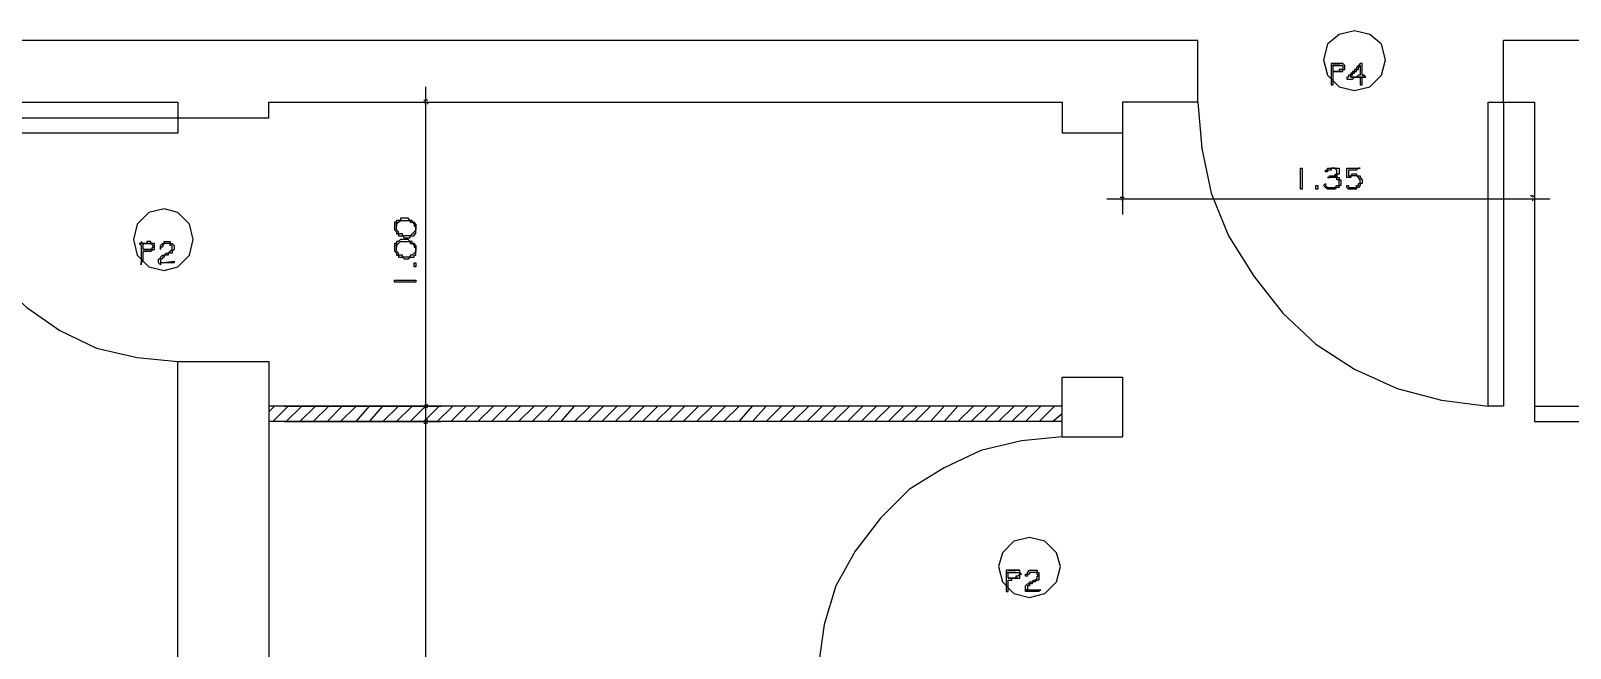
# Model space of a CAD drawing. Header units: millimetres. Extents: x -518.8 to -461.2, y 3.5 to 44.2.
# Drawn here: x -504.1 to -499.04, y 34.65 to 36.69 of the extents above; entities that cross this region are included whole.
import ezdxf

# ---------------------------------------------------------------- set-up
doc = ezdxf.new("R2010")
doc.units = ezdxf.units.MM
doc.header["$MEASUREMENT"] = 0
for name, color, linetype in [('10', 10, 'Continuous'), ('12', 12, 'Continuous'), ('14', 14, 'Continuous'), ('16', 16, 'Continuous'), ('5', 5, 'Continuous'), ('6', 6, 'Continuous'), ('MYSOLIDS', 7, 'Continuous')]:
    doc.layers.add(name, color=color, linetype=linetype)

msp = doc.modelspace()

# ---------------------------------------------------------------- linework, layer by layer
at = {"layer": '10'}
for points in [[(-500.2647, 36.6556), (-509.7564, 36.6556)], [(-500.2647, 36.4518), (-500.2647, 36.6556)], [(-497.3745, 36.6556), (-499.2587, 36.6556)], [(-499.2587, 36.4518), (-499.2587, 36.6556)], [(-507.7324, 36.3496), (-507.7324, 36.4518), (-503.6196, 36.4518), (-503.6196, 36.4518), (-503.6196, 36.3496)], [(-503.3203, 36.4007), (-503.3203, 36.4518), (-500.7105, 36.4518), (-500.7105, 36.4518), (-500.7105, 36.3496)], [(-500.5128, 36.4518), (-500.5128, 36.3496)], [(-500.2647, 36.4518), (-500.5128, 36.4518)], [(-499.2587, 36.4518), (-499.2587, 35.4518), (-499.3098, 35.4518), (-499.3098, 36.4518), (-499.2587, 36.4518)], [(-499.2587, 36.4518), (-499.1572, 36.4518), (-499.1572, 36.4518), (-499.1572, 35.4015)], [(-503.6196, 36.3496), (-504.4218, 36.3496), (-504.4218, 36.4007), (-503.6196, 36.4007)], [(-503.6196, 36.4007), (-503.3203, 36.4007)], [(-500.5128, 36.3496), (-500.7105, 36.3496)], [(-503.6196, 32.7909), (-503.6196, 35.5985), (-503.6196, 35.5985), (-503.3203, 35.5985), (-503.3203, 32.8421)], [(-500.7105, 35.3503), (-500.7105, 35.5473), (-500.7105, 35.5473), (-500.5128, 35.5473), (-500.5128, 35.5473), (-500.5128, 35.3503)], [(-500.7105, 35.4518), (-503.3203, 35.4518)], [(-500.7105, 35.4015), (-503.3203, 35.4015)], [(-499.1572, 35.4015), (-493.6632, 35.4015)], [(-500.7105, 35.3503), (-500.5128, 35.3503)]]:
    msp.add_lwpolyline(points, dxfattribs=at)
at = {"layer": '12'}
msp.add_lwpolyline([(-499.6474, 36.5917), (-499.6602, 36.6428), (-499.6985, 36.6744), (-499.7489, 36.6872), (-499.8, 36.6744), (-499.8384, 36.6428), (-499.8511, 36.5917), (-499.8384, 36.5406), (-499.8, 36.503), (-499.7489, 36.4902), (-499.6985, 36.503), (-499.6602, 36.5406), (-499.6474, 36.5917)], dxfattribs=at)
at = {"layer": '14'}
for points in [[(-503.3203, 35.433), (-503.3015, 35.4518)], [(-503.3075, 35.4015), (-503.2572, 35.4518)], [(-503.2632, 35.4015), (-503.2121, 35.4518)], [(-503.2188, 35.4015), (-503.1677, 35.4518)], [(-503.1745, 35.4015), (-503.1233, 35.4518)], [(-503.1293, 35.4015), (-503.079, 35.4518)], [(-503.085, 35.4015), (-503.0339, 35.4518)], [(-503.0339, 35.4015), (-502.9895, 35.4518)], [(-502.9895, 35.4015), (-502.9451, 35.4518)], [(-502.9451, 35.4015), (-502.894, 35.4518)], [(-502.9008, 35.4015), (-502.8496, 35.4518)], [(-502.8557, 35.4015), (-502.8053, 35.4518)], [(-502.8113, 35.4015), (-502.7602, 35.4518)], [(-502.7669, 35.4015), (-502.7158, 35.4518)], [(-502.7218, 35.4015), (-502.6714, 35.4518)], [(-502.6775, 35.4015), (-502.6263, 35.4518)], [(-502.6331, 35.4015), (-502.582, 35.4518)], [(-502.5887, 35.4015), (-502.5376, 35.4518)], [(-502.5436, 35.4015), (-502.4933, 35.4518)], [(-502.4993, 35.4015), (-502.4481, 35.4518)], [(-502.4549, 35.4015), (-502.4038, 35.4518)], [(-502.4038, 35.4015), (-502.3594, 35.4518)], [(-502.3594, 35.4015), (-502.3151, 35.4518)], [(-502.3151, 35.4015), (-502.2639, 35.4518)], [(-502.2699, 35.4015), (-502.2196, 35.4518)], [(-502.2256, 35.4015), (-502.1745, 35.4518)], [(-502.1812, 35.4015), (-502.1301, 35.4518)], [(-502.1361, 35.4015), (-502.0857, 35.4518)], [(-502.0918, 35.4015), (-502.0406, 35.4518)], [(-502.0474, 35.4015), (-501.9963, 35.4518)], [(-502.003, 35.4015), (-501.9519, 35.4518)], [(-501.9579, 35.4015), (-501.9075, 35.4518)], [(-501.9136, 35.4015), (-501.8624, 35.4518)], [(-501.8692, 35.4015), (-501.8181, 35.4518)], [(-501.8248, 35.4015), (-501.7737, 35.4518)], [(-501.7737, 35.4015), (-501.7293, 35.4518)], [(-501.7293, 35.4015), (-501.6842, 35.4518)], [(-501.6842, 35.4015), (-501.6339, 35.4518)], [(-501.6399, 35.4015), (-501.5887, 35.4518)], [(-501.5955, 35.4015), (-501.5444, 35.4518)], [(-501.5504, 35.4015), (-501.5, 35.4518)], [(-501.506, 35.4015), (-501.4549, 35.4518)], [(-501.4617, 35.4015), (-501.4105, 35.4518)], [(-501.4173, 35.4015), (-501.3662, 35.4518)], [(-501.3722, 35.4015), (-501.3218, 35.4518)], [(-501.3278, 35.4015), (-501.2767, 35.4518)], [(-501.2835, 35.4015), (-501.2324, 35.4518)], [(-501.2391, 35.4015), (-501.188, 35.4518)], [(-501.194, 35.4015), (-501.1436, 35.4518)], [(-501.1436, 35.4015), (-501.0985, 35.4518)], [(-501.0985, 35.4015), (-501.0542, 35.4518)], [(-501.0542, 35.4015), (-501.003, 35.4518)], [(-501.0098, 35.4015), (-500.9587, 35.4518)], [(-500.9647, 35.4015), (-500.9143, 35.4518)], [(-500.9203, 35.4015), (-500.8692, 35.4518)], [(-500.876, 35.4015), (-500.8248, 35.4518)], [(-500.8316, 35.4015), (-500.7805, 35.4518)], [(-500.7865, 35.4015), (-500.7361, 35.4518)], [(-500.7421, 35.4015), (-500.7105, 35.427)]]:
    msp.add_lwpolyline(points, dxfattribs=at)
at = {"layer": '16'}
for points in [[(-502.8053, 36.503), (-502.8053, 35.4015)], [(-502.7985, 36.4578), (-502.8053, 36.4646)], [(-503.2699, 36.4518), (-502.7542, 36.4518)], [(-502.8053, 36.4578), (-502.8053, 36.4578), (-502.8053, 36.4578), (-502.8113, 36.4578)], [(-502.8053, 36.4451), (-502.8053, 36.4518), (-502.8053, 36.4518), (-502.8113, 36.4518)], [(-502.7985, 36.4518), (-502.7985, 36.4518), (-502.7985, 36.4518), (-502.7985, 36.4451)], [(-500.5128, 36.4007), (-500.5128, 36.0827)], [(-499.1572, 36.4007), (-499.1572, 36.0827)], [(-499.106, 36.133), (-500.5639, 36.133)], [(-500.5196, 36.1398), (-500.5128, 36.1398), (-500.5128, 36.1398), (-500.5128, 36.1398), (-500.5128, 36.1398), (-500.5068, 36.1398)], [(-500.5128, 36.133), (-500.5196, 36.133)], [(-500.5128, 36.127), (-500.5128, 36.133), (-500.5128, 36.127)], [(-500.5068, 36.133), (-500.5128, 36.133)], [(-499.1632, 36.1398), (-499.1699, 36.1458)], [(-499.1572, 36.1398), (-499.1632, 36.1458)], [(-499.1632, 36.133), (-499.1632, 36.133), (-499.1632, 36.133), (-499.1632, 36.127)], [(-499.1572, 36.133), (-499.1572, 36.133), (-499.1572, 36.133), (-499.1572, 36.127)], [(-503.2699, 35.4518), (-502.7542, 35.4518)], [(-502.8113, 35.4518), (-502.8053, 35.4518), (-502.8053, 35.4518), (-502.8053, 35.4586)], [(-502.8053, 35.4518), (-502.8053, 32.7909)], [(-502.7985, 35.4458), (-502.8053, 35.4518)], [(-502.7985, 35.4518), (-502.7985, 35.4518), (-502.7985, 35.4518), (-502.7985, 35.4586)], [(-503.2699, 35.4015), (-502.7542, 35.4015)], [(-502.8053, 35.4458), (-502.8053, 35.4458), (-502.8053, 35.4458), (-502.8113, 35.4458)], [(-502.8113, 35.4015), (-502.8053, 35.4015), (-502.8053, 35.4015), (-502.8053, 35.4075)], [(-502.7985, 35.3947), (-502.8053, 35.4015)], [(-502.7985, 35.4015), (-502.7985, 35.4015), (-502.7985, 35.4015), (-502.7985, 35.4075)], [(-499.106, 35.4015), (-498.6286, 35.4015)], [(-502.8053, 35.3947), (-502.8053, 35.3947), (-502.8053, 35.3947), (-502.8113, 35.3947)]]:
    msp.add_lwpolyline(points, dxfattribs=at)
at = {"layer": '5'}
msp.add_lwpolyline([(-499.1572, 35.4518), (-493.6632, 35.4518)], dxfattribs=at)
at = {"layer": '6'}
for points in [[(-500.2647, 36.4518), (-500.2519, 36.2992), (-500.2203, 36.1526), (-500.1632, 36.0127), (-500.0805, 35.8789), (-499.985, 35.7578), (-499.8767, 35.6556), (-499.7489, 35.5729), (-499.609, 35.5097), (-499.4624, 35.4714), (-499.3098, 35.4518)], [(-504.4218, 36.3496), (-504.403, 36.2225), (-504.3579, 36.0887), (-504.3008, 35.9744), (-504.2181, 35.8661), (-504.1166, 35.7766), (-504.0083, 35.7007), (-503.8872, 35.6428), (-503.7534, 35.6112), (-503.6196, 35.5985)], [(-503.5692, 36), (-503.5812, 36.0503), (-503.6196, 36.0887), (-503.6647, 36.1015), (-503.7151, 36.0887), (-503.7534, 36.0503), (-503.7662, 36), (-503.7534, 35.9488), (-503.7151, 35.9105), (-503.6647, 35.8977), (-503.6196, 35.9105), (-503.5812, 35.9488), (-503.5692, 36)], [(-500.7105, 35.3503), (-500.8444, 35.3375), (-500.9782, 35.306), (-501.0985, 35.2488), (-501.2136, 35.1782), (-501.309, 35.0827), (-501.3918, 34.9744), (-501.4557, 34.8601), (-501.4933, 34.733), (-501.5128, 34.5992)], [(-500.7166, 34.924), (-500.7293, 34.9684), (-500.7677, 35.0067), (-500.8188, 35.0195), (-500.8699, 35.0067), (-500.9075, 34.9684), (-500.9203, 34.924), (-500.9075, 34.8729), (-500.8699, 34.8345), (-500.8188, 34.8218), (-500.7677, 34.8345), (-500.7293, 34.8729), (-500.7166, 34.924)]]:
    msp.add_lwpolyline(points, dxfattribs=at)
at = {"layer": 'MYSOLIDS'}
for points in [[(-499.8256, 36.5789), (-499.8256, 36.5789), (-499.8256, 36.5789), (-499.8256, 36.5789), (-499.8256, 36.5729), (-499.8, 36.5729), (-499.8, 36.5729), (-499.794, 36.5729), (-499.794, 36.5729), (-499.7872, 36.5729), (-499.7872, 36.5729), (-499.7872, 36.5729), (-499.7872, 36.5661), (-499.7872, 36.5661), (-499.7872, 36.5661), (-499.7872, 36.5601), (-499.7872, 36.5601), (-499.794, 36.5601), (-499.794, 36.5601), (-499.794, 36.5601), (-499.8, 36.5601), (-499.8, 36.5533), (-499.8068, 36.5533), (-499.8068, 36.5533), (-499.8128, 36.5533), (-499.8196, 36.5533), (-499.8196, 36.5533), (-499.7872, 36.5533), (-499.7872, 36.5533), (-499.7872, 36.5601), (-499.7812, 36.5601), (-499.7812, 36.5601), (-499.7812, 36.5661), (-499.7812, 36.5661), (-499.7812, 36.5661), (-499.7812, 36.5729), (-499.7812, 36.5729), (-499.7872, 36.5789), (-499.7872, 36.5789), (-499.8196, 36.5789), (-499.8196, 36.5789), (-499.8256, 36.5789), (-499.8256, 36.5789)], [(-499.8256, 36.5729), (-499.8256, 36.5729), (-499.8256, 36.5729), (-499.8256, 36.5729), (-499.8256, 36.5661), (-499.8256, 36.5661), (-499.8256, 36.5601), (-499.8256, 36.5601), (-499.8256, 36.5533), (-499.8256, 36.5533), (-499.8256, 36.5473), (-499.8256, 36.5473), (-499.8256, 36.5406), (-499.8256, 36.5406), (-499.8256, 36.5345), (-499.8256, 36.5278), (-499.8256, 36.5278), (-499.8256, 36.5218), (-499.8256, 36.5218), (-499.8256, 36.515), (-499.8256, 36.515), (-499.8256, 36.515), (-499.8256, 36.509), (-499.8256, 36.509), (-499.8196, 36.509), (-499.8196, 36.515), (-499.8196, 36.515), (-499.8196, 36.515), (-499.8196, 36.5218), (-499.8196, 36.5218), (-499.8196, 36.5278), (-499.8196, 36.5278), (-499.8196, 36.5345), (-499.8196, 36.5345), (-499.8196, 36.5406), (-499.8196, 36.5406), (-499.8196, 36.5473), (-499.8196, 36.5473), (-499.8196, 36.5533), (-499.8196, 36.5533), (-499.8196, 36.5533), (-499.8128, 36.5533), (-499.8068, 36.5533), (-499.8068, 36.5533), (-499.8, 36.5533), (-499.8, 36.5533), (-499.794, 36.5533), (-499.794, 36.5533), (-499.794, 36.5533), (-499.7872, 36.5533), (-499.8196, 36.5533), (-499.8196, 36.5533), (-499.8196, 36.5601), (-499.8196, 36.5601), (-499.8196, 36.5661), (-499.8196, 36.5661), (-499.8196, 36.5729), (-499.8196, 36.5729), (-499.8196, 36.5729), (-499.8128, 36.5729), (-499.8128, 36.5729), (-499.8068, 36.5729), (-499.8068, 36.5729), (-499.8068, 36.5729), (-499.8, 36.5729), (-499.8, 36.5729), (-499.8256, 36.5729), (-499.8256, 36.5729)], [(-499.8, 36.5789), (-499.8, 36.5789), (-499.8068, 36.5789), (-499.8068, 36.5789), (-499.8128, 36.5789), (-499.8128, 36.5789), (-499.8196, 36.5789), (-499.8196, 36.5789), (-499.7872, 36.5789), (-499.7872, 36.5789), (-499.794, 36.5789), (-499.794, 36.5789), (-499.8, 36.5789), (-499.8, 36.5789)], [(-499.7361, 36.5729), (-499.7361, 36.5729), (-499.7361, 36.5729), (-499.7429, 36.5661), (-499.7429, 36.5661), (-499.7429, 36.5601), (-499.7489, 36.5601), (-499.7489, 36.5601), (-499.7489, 36.5533), (-499.7557, 36.5533), (-499.7557, 36.5473), (-499.7557, 36.5473), (-499.7617, 36.5473), (-499.7617, 36.5406), (-499.7617, 36.5406), (-499.7684, 36.5406), (-499.7684, 36.5345), (-499.7684, 36.5345), (-499.7745, 36.5345), (-499.7745, 36.5345), (-499.7745, 36.5278), (-499.7684, 36.5278), (-499.7684, 36.5278), (-499.7684, 36.5278), (-499.7617, 36.5278), (-499.7617, 36.5278), (-499.7557, 36.5278), (-499.7557, 36.5278), (-499.7489, 36.5345), (-499.7489, 36.5345), (-499.7429, 36.5345), (-499.7429, 36.5345), (-499.7361, 36.5345), (-499.7361, 36.5345), (-499.7301, 36.5345), (-499.7241, 36.5345), (-499.7241, 36.5345), (-499.7241, 36.5345), (-499.7241, 36.5345), (-499.7173, 36.5345), (-499.7617, 36.5345), (-499.7617, 36.5345), (-499.7617, 36.5406), (-499.7557, 36.5406), (-499.7557, 36.5406), (-499.7557, 36.5473), (-499.7489, 36.5473), (-499.7489, 36.5533), (-499.7489, 36.5533), (-499.7429, 36.5533), (-499.7429, 36.5601), (-499.7429, 36.5601), (-499.7361, 36.5601), (-499.7361, 36.5661), (-499.7361, 36.5661), (-499.7301, 36.5729), (-499.7301, 36.5729), (-499.7361, 36.5729), (-499.7361, 36.5729)], [(-499.7301, 36.5789), (-499.7301, 36.5789), (-499.7301, 36.5789), (-499.7301, 36.5789), (-499.7361, 36.5729), (-499.7301, 36.5729), (-499.7301, 36.5729), (-499.7301, 36.5661), (-499.7301, 36.5661), (-499.7301, 36.5601), (-499.7301, 36.5601), (-499.7301, 36.5533), (-499.7301, 36.5533), (-499.7301, 36.5473), (-499.7301, 36.5473), (-499.7301, 36.5406), (-499.7301, 36.5406), (-499.7301, 36.5406), (-499.7361, 36.5406), (-499.7361, 36.5406), (-499.7429, 36.5345), (-499.7429, 36.5345), (-499.7489, 36.5345), (-499.7489, 36.5345), (-499.7489, 36.5345), (-499.7557, 36.5345), (-499.7557, 36.5345), (-499.7617, 36.5345), (-499.7617, 36.5345), (-499.7173, 36.5345), (-499.7113, 36.5345), (-499.7113, 36.5345), (-499.7173, 36.5406), (-499.7241, 36.5406), (-499.7241, 36.5473), (-499.7241, 36.5473), (-499.7241, 36.5473), (-499.7241, 36.5533), (-499.7241, 36.5533), (-499.7241, 36.5601), (-499.7241, 36.5601), (-499.7241, 36.5661), (-499.7241, 36.5661), (-499.7241, 36.5729), (-499.7241, 36.5729), (-499.7241, 36.5789), (-499.7241, 36.5789), (-499.7301, 36.5789), (-499.7301, 36.5789)], [(-499.7241, 36.5345), (-499.7301, 36.5345), (-499.7301, 36.5278), (-499.7301, 36.5278), (-499.7301, 36.5278), (-499.7301, 36.515), (-499.7301, 36.515), (-499.7301, 36.509), (-499.7301, 36.509), (-499.7301, 36.509), (-499.7301, 36.509), (-499.7241, 36.509), (-499.7241, 36.509), (-499.7241, 36.515), (-499.7241, 36.515), (-499.7241, 36.515), (-499.7241, 36.5218), (-499.7241, 36.5218), (-499.7241, 36.5278), (-499.7241, 36.5278), (-499.7241, 36.5345), (-499.7241, 36.5345)], [(-499.7173, 36.5406), (-499.7173, 36.5406), (-499.7173, 36.5406), (-499.7241, 36.5406), (-499.7241, 36.5406), (-499.7173, 36.5406), (-499.7173, 36.5406), (-499.7173, 36.5406), (-499.7173, 36.5406)], [(-499.9271, 36.1714), (-499.9271, 36.1714), (-499.9271, 36.1782), (-499.9271, 36.1782), (-499.9271, 36.1782), (-499.9271, 36.1842), (-499.9271, 36.1909), (-499.9271, 36.1909), (-499.9271, 36.1969), (-499.9271, 36.1969), (-499.9271, 36.2037), (-499.9271, 36.2037), (-499.9271, 36.2097), (-499.9271, 36.2097), (-499.9271, 36.2157), (-499.9271, 36.2157), (-499.9271, 36.2157), (-499.9271, 36.2225), (-499.9271, 36.2285), (-499.9271, 36.2285), (-499.9271, 36.2353), (-499.9271, 36.2353), (-499.9271, 36.2353), (-499.9271, 36.2353), (-499.9271, 36.2353), (-499.9271, 36.2353), (-499.9211, 36.2353), (-499.9211, 36.2353), (-499.9211, 36.2353), (-499.9211, 36.2285), (-499.9211, 36.2285), (-499.9211, 36.2225), (-499.9211, 36.2225), (-499.9211, 36.2157), (-499.9211, 36.2157), (-499.9211, 36.2097), (-499.9211, 36.2097), (-499.9211, 36.2037), (-499.9211, 36.2037), (-499.9211, 36.1969), (-499.9211, 36.1969), (-499.9211, 36.1909), (-499.9211, 36.1909), (-499.9211, 36.1842), (-499.9211, 36.1842), (-499.9211, 36.1782), (-499.9211, 36.1782), (-499.9211, 36.1714), (-499.9211, 36.1714), (-499.9211, 36.1714), (-499.9211, 36.1654), (-499.9211, 36.1654), (-499.9271, 36.1654), (-499.9271, 36.1654), (-499.9271, 36.1654), (-499.9271, 36.1654), (-499.9271, 36.1714), (-499.9271, 36.1714), (-499.9271, 36.1714), (-499.9271, 36.1714), (-499.9271, 36.1714)], [(-499.8128, 36.2097), (-499.8128, 36.2097), (-499.8068, 36.2097), (-499.8068, 36.2037), (-499.8, 36.2037), (-499.8, 36.2037), (-499.8, 36.1969), (-499.794, 36.1969), (-499.794, 36.1909), (-499.794, 36.1909), (-499.794, 36.1909), (-499.794, 36.1842), (-499.794, 36.1842), (-499.794, 36.1782), (-499.8, 36.1782), (-499.8, 36.1782), (-499.8, 36.1714), (-499.8068, 36.1714), (-499.8068, 36.1714), (-499.8068, 36.1714), (-499.8128, 36.1654), (-499.8128, 36.1654), (-499.8196, 36.1654), (-499.8196, 36.1654), (-499.8256, 36.1654), (-499.8256, 36.1654), (-499.8316, 36.1654), (-499.8316, 36.1654), (-499.8384, 36.1654), (-499.8384, 36.1654), (-499.8444, 36.1714), (-499.8444, 36.1714), (-499.8444, 36.1714), (-499.8511, 36.1782), (-499.8511, 36.1782), (-499.8511, 36.1782), (-499.8511, 36.1782), (-499.8444, 36.1842), (-499.8444, 36.1842), (-499.8444, 36.1782), (-499.8444, 36.1782), (-499.8444, 36.1782), (-499.8444, 36.1782), (-499.8444, 36.1782), (-499.8384, 36.1714), (-499.8384, 36.1714), (-499.8316, 36.1714), (-499.8316, 36.1714), (-499.8256, 36.1714), (-499.8256, 36.1714), (-499.8256, 36.1714), (-499.8196, 36.1714), (-499.8196, 36.1714), (-499.8128, 36.1714), (-499.8128, 36.1714), (-499.8068, 36.1782), (-499.8068, 36.1782), (-499.8068, 36.1782), (-499.8, 36.1782), (-499.8, 36.1842), (-499.8, 36.1842), (-499.8, 36.1909), (-499.8, 36.1909), (-499.8, 36.1909), (-499.8, 36.1969), (-499.8, 36.1969), (-499.8068, 36.1969), (-499.8068, 36.2037), (-499.8068, 36.2037), (-499.8128, 36.2037), (-499.8196, 36.2037), (-499.8196, 36.2037), (-499.8196, 36.2037), (-499.8256, 36.2037), (-499.8256, 36.2037), (-499.8256, 36.2037), (-499.8316, 36.2037), (-499.8316, 36.2037), (-499.8384, 36.2037), (-499.8384, 36.2037), (-499.8384, 36.2037), (-499.8384, 36.2037), (-499.8316, 36.2037), (-499.8316, 36.2097), (-499.8316, 36.2097), (-499.8256, 36.2097), (-499.8256, 36.2097), (-499.8196, 36.2097), (-499.8196, 36.2097), (-499.8128, 36.2097), (-499.8128, 36.2157), (-499.8068, 36.2157), (-499.8068, 36.2157), (-499.8068, 36.2225), (-499.8068, 36.2225), (-499.8068, 36.2225), (-499.8068, 36.2285), (-499.8068, 36.2285), (-499.8068, 36.2285), (-499.8128, 36.2353), (-499.8128, 36.2353), (-499.8196, 36.2353), (-499.8196, 36.2353), (-499.8256, 36.2353), (-499.8256, 36.2285), (-499.8256, 36.2285), (-499.8316, 36.2285), (-499.8316, 36.2285), (-499.8384, 36.2285), (-499.8384, 36.2285), (-499.8384, 36.2225), (-499.8384, 36.2225), (-499.8384, 36.2225), (-499.8384, 36.2225), (-499.8444, 36.2225), (-499.8444, 36.2225), (-499.8444, 36.2225), (-499.8444, 36.2225), (-499.8444, 36.2285), (-499.8444, 36.2285), (-499.8384, 36.2285), (-499.8384, 36.2285), (-499.8384, 36.2353), (-499.8316, 36.2353), (-499.8316, 36.2353), (-499.8316, 36.2353), (-499.8256, 36.2353), (-499.8256, 36.2353), (-499.8196, 36.2353), (-499.8196, 36.2353), (-499.8196, 36.2353), (-499.8128, 36.2353), (-499.8068, 36.2353), (-499.8068, 36.2353), (-499.8068, 36.2353), (-499.8068, 36.2353), (-499.8, 36.2353), (-499.8, 36.2285), (-499.8, 36.2285), (-499.8, 36.2225), (-499.8, 36.2225), (-499.8, 36.2225), (-499.8, 36.2157), (-499.8, 36.2157), (-499.8068, 36.2157), (-499.8068, 36.2097), (-499.8128, 36.2097), (-499.8128, 36.2097), (-499.8128, 36.2097), (-499.8128, 36.2097), (-499.8128, 36.2097), (-499.8128, 36.2097)], [(-499.7684, 36.2285), (-499.7684, 36.2285), (-499.7684, 36.2225), (-499.7684, 36.2225), (-499.7684, 36.2165), (-499.7684, 36.2165), (-499.7684, 36.2097), (-499.7684, 36.2097), (-499.7684, 36.2097), (-499.7684, 36.2097), (-499.7617, 36.2097), (-499.7617, 36.2097), (-499.7617, 36.2097), (-499.7557, 36.2165), (-499.7557, 36.2165), (-499.7489, 36.2165), (-499.7489, 36.2165), (-499.7429, 36.2165), (-499.7429, 36.2097), (-499.7361, 36.2097), (-499.7361, 36.2097), (-499.7301, 36.2097), (-499.7301, 36.2097), (-499.7301, 36.2037), (-499.7301, 36.2037), (-499.7301, 36.2037), (-499.7241, 36.1969), (-499.7241, 36.1909), (-499.7241, 36.1909), (-499.7241, 36.1909), (-499.7241, 36.1842), (-499.7301, 36.1842), (-499.7301, 36.1842), (-499.7301, 36.1782), (-499.7301, 36.1782), (-499.7361, 36.1714), (-499.7361, 36.1714), (-499.7361, 36.1714), (-499.7429, 36.1714), (-499.7429, 36.1654), (-499.7429, 36.1654), (-499.7489, 36.1654), (-499.7489, 36.1654), (-499.7557, 36.1654), (-499.7557, 36.1654), (-499.7617, 36.1654), (-499.7617, 36.1654), (-499.7684, 36.1654), (-499.7684, 36.1654), (-499.7684, 36.1654), (-499.7745, 36.1714), (-499.7745, 36.1714), (-499.7745, 36.1782), (-499.7745, 36.1782), (-499.7745, 36.1782), (-499.7745, 36.1782), (-499.7745, 36.1782), (-499.7745, 36.1782), (-499.7745, 36.1782), (-499.7684, 36.1782), (-499.7684, 36.1782), (-499.7684, 36.1714), (-499.7684, 36.1714), (-499.7684, 36.1714), (-499.7617, 36.1714), (-499.7617, 36.1714), (-499.7557, 36.1714), (-499.7557, 36.1714), (-499.7489, 36.1714), (-499.7489, 36.1714), (-499.7429, 36.1714), (-499.7429, 36.1714), (-499.7429, 36.1782), (-499.7361, 36.1782), (-499.7361, 36.1782), (-499.7361, 36.1842), (-499.7301, 36.1842), (-499.7301, 36.1842), (-499.7301, 36.1909), (-499.7301, 36.1909), (-499.7301, 36.1969), (-499.7301, 36.1969), (-499.7361, 36.2037), (-499.7361, 36.2037), (-499.7361, 36.2037), (-499.7361, 36.2037), (-499.7429, 36.2097), (-499.7429, 36.2097), (-499.7489, 36.2097), (-499.7489, 36.2097), (-499.7557, 36.2097), (-499.7557, 36.2097), (-499.7557, 36.2097), (-499.7617, 36.2097), (-499.7617, 36.2037), (-499.7617, 36.2037), (-499.7684, 36.2037), (-499.7684, 36.2037), (-499.7684, 36.2037), (-499.7684, 36.2037), (-499.7745, 36.2037), (-499.7745, 36.2037), (-499.7745, 36.2037), (-499.7745, 36.2097), (-499.7745, 36.2097), (-499.7745, 36.2097), (-499.7745, 36.2165), (-499.7745, 36.2165), (-499.7745, 36.2225), (-499.7745, 36.2225), (-499.7745, 36.2285), (-499.7745, 36.2285), (-499.7745, 36.2285), (-499.7745, 36.2353), (-499.7684, 36.2353), (-499.7684, 36.2353), (-499.7684, 36.2353), (-499.7617, 36.2353), (-499.7617, 36.2353), (-499.7617, 36.2353), (-499.7557, 36.2353), (-499.7557, 36.2353), (-499.7489, 36.2353), (-499.7489, 36.2353), (-499.7429, 36.2353), (-499.7429, 36.2353), (-499.7361, 36.2353), (-499.7361, 36.2353), (-499.7301, 36.2353), (-499.7301, 36.2353), (-499.7301, 36.2353), (-499.7301, 36.2353), (-499.7301, 36.2353), (-499.7301, 36.2353), (-499.7301, 36.2353), (-499.7301, 36.2353), (-499.7301, 36.2353), (-499.7361, 36.2353), (-499.7361, 36.2353), (-499.7429, 36.2285), (-499.7489, 36.2285), (-499.7489, 36.2285), (-499.7557, 36.2285), (-499.7617, 36.2285), (-499.7617, 36.2285), (-499.7684, 36.2285), (-499.7684, 36.2285), (-499.7684, 36.2285), (-499.7684, 36.2285), (-499.7684, 36.2285)], [(-499.8699, 36.1654), (-499.8767, 36.1654), (-499.8767, 36.1654), (-499.8767, 36.1714), (-499.8767, 36.1714), (-499.8767, 36.1714), (-499.8767, 36.1782), (-499.8699, 36.1782), (-499.8699, 36.1782), (-499.8699, 36.1782), (-499.8699, 36.1782), (-499.8699, 36.1714), (-499.8699, 36.1714), (-499.8699, 36.1714), (-499.8699, 36.1714), (-499.8699, 36.1654), (-499.8699, 36.1654), (-499.8699, 36.1654), (-499.8699, 36.1654), (-499.8699, 36.1654)], [(-502.9008, 36.0571), (-502.9008, 36.0443), (-502.9008, 36.0443), (-502.9008, 36.0443), (-502.9008, 36.0503), (-502.9008, 36.0503), (-502.894, 36.0571), (-502.894, 36.0571), (-502.894, 36.0571), (-502.888, 36.0631), (-502.888, 36.0631), (-502.888, 36.0631), (-502.8812, 36.0631), (-502.8812, 36.0631), (-502.8752, 36.0631), (-502.8752, 36.0631), (-502.8684, 36.0631), (-502.8684, 36.0631), (-502.8624, 36.0631), (-502.8624, 36.0631), (-502.8624, 36.0631), (-502.8557, 36.0631), (-502.8557, 36.0571), (-502.8557, 36.0571), (-502.8496, 36.0571), (-502.8496, 36.0571), (-502.8429, 36.0503), (-502.8429, 36.0503), (-502.8429, 36.0443), (-502.8429, 36.0443), (-502.8369, 36.0443), (-502.8369, 36.0375), (-502.8369, 36.0375), (-502.8369, 36.0503), (-502.8369, 36.0503), (-502.8429, 36.0571), (-502.8429, 36.0571), (-502.8496, 36.0571), (-502.8496, 36.0631), (-502.8496, 36.0631), (-502.8557, 36.0631), (-502.8557, 36.0631), (-502.8624, 36.0699), (-502.8624, 36.0699), (-502.8684, 36.0699), (-502.8684, 36.0699), (-502.8752, 36.0699), (-502.8752, 36.0699), (-502.8752, 36.0699), (-502.8812, 36.0699), (-502.8812, 36.0699), (-502.888, 36.0699), (-502.888, 36.0631), (-502.894, 36.0631), (-502.894, 36.0631), (-502.9008, 36.0631), (-502.9008, 36.0631), (-502.9008, 36.0571), (-502.9008, 36.0571), (-502.9008, 36.0571)], [(-502.9068, 36.0443), (-502.9068, 36.0375), (-502.9068, 36.0375), (-502.9068, 36.0315), (-502.9068, 36.0315), (-502.9008, 36.0248), (-502.9008, 36.0248), (-502.9008, 36.0188), (-502.894, 36.0188), (-502.894, 36.0188), (-502.894, 36.0127), (-502.888, 36.0127), (-502.888, 36.0127), (-502.8812, 36.0127), (-502.8812, 36.0127), (-502.8812, 36.0127), (-502.8752, 36.006), (-502.8752, 36.006), (-502.8684, 36.006), (-502.8684, 36.006), (-502.8684, 36.006), (-502.8624, 36.006), (-502.8624, 36.006), (-502.8557, 36.006), (-502.8557, 36.0127), (-502.8496, 36.0127), (-502.8496, 36.0127), (-502.8429, 36.0127), (-502.8429, 36.0188), (-502.8429, 36.0188), (-502.8369, 36.0188), (-502.8369, 36.0248), (-502.8369, 36.0248), (-502.8369, 36.0248), (-502.8369, 36.0315), (-502.8369, 36.0315), (-502.8369, 36.0375), (-502.8369, 36.0375), (-502.8369, 36.0443), (-502.8369, 36.0443), (-502.8369, 36.0503), (-502.8369, 36.0503), (-502.8369, 36.0375), (-502.8369, 36.0375), (-502.8369, 36.0315), (-502.8369, 36.0315), (-502.8429, 36.0248), (-502.8429, 36.0248), (-502.8429, 36.0248), (-502.8496, 36.0188), (-502.8496, 36.0188), (-502.8496, 36.0188), (-502.8557, 36.0127), (-502.8557, 36.0127), (-502.8624, 36.0127), (-502.8624, 36.0127), (-502.8684, 36.0127), (-502.8684, 36.0127), (-502.8684, 36.0127), (-502.8752, 36.0127), (-502.8752, 36.0127), (-502.8812, 36.0127), (-502.8812, 36.0188), (-502.888, 36.0188), (-502.888, 36.0188), (-502.894, 36.0188), (-502.894, 36.0188), (-502.894, 36.0248), (-502.894, 36.0248), (-502.9008, 36.0315), (-502.9008, 36.0315), (-502.9008, 36.0315), (-502.9008, 36.0375), (-502.9008, 36.0443), (-502.9008, 36.0571), (-502.9068, 36.0571), (-502.9068, 36.0503), (-502.9068, 36.0503), (-502.9068, 36.0443), (-502.9068, 36.0443), (-502.9068, 36.0443)], [(-503.7406, 35.9932), (-503.7406, 35.9932), (-503.7406, 35.9872), (-503.7474, 35.9872), (-503.7474, 35.9872), (-503.7151, 35.9872), (-503.7151, 35.9872), (-503.709, 35.9872), (-503.709, 35.9872), (-503.7023, 35.9804), (-503.7023, 35.9804), (-503.7023, 35.9804), (-503.7023, 35.9804), (-503.7023, 35.9744), (-503.7023, 35.9744), (-503.7023, 35.9744), (-503.709, 35.9676), (-503.709, 35.9676), (-503.709, 35.9676), (-503.7151, 35.9676), (-503.7151, 35.9676), (-503.7151, 35.9676), (-503.7218, 35.9676), (-503.7278, 35.9676), (-503.7278, 35.9676), (-503.7346, 35.9676), (-503.7346, 35.9676), (-503.7023, 35.9676), (-503.7023, 35.9676), (-503.7023, 35.9676), (-503.6963, 35.9676), (-503.6963, 35.9744), (-503.6963, 35.9744), (-503.6963, 35.9804), (-503.6963, 35.9804), (-503.6963, 35.9804), (-503.6963, 35.9872), (-503.7023, 35.9872), (-503.7023, 35.9872), (-503.7346, 35.9872), (-503.7406, 35.9932), (-503.7406, 35.9932), (-503.7406, 35.9932)], [(-503.7474, 35.9872), (-503.7474, 35.9872), (-503.7406, 35.9804), (-503.7406, 35.9804), (-503.7406, 35.9744), (-503.7406, 35.9744), (-503.7406, 35.9676), (-503.7406, 35.9676), (-503.7406, 35.9676), (-503.7406, 35.9616), (-503.7406, 35.9616), (-503.7406, 35.9548), (-503.7406, 35.9488), (-503.7406, 35.9488), (-503.7406, 35.9421), (-503.7406, 35.9421), (-503.7406, 35.936), (-503.7406, 35.936), (-503.7406, 35.93), (-503.7406, 35.93), (-503.7406, 35.9233), (-503.7406, 35.9233), (-503.7406, 35.9233), (-503.7406, 35.9172), (-503.7406, 35.9233), (-503.7406, 35.9233), (-503.7406, 35.9233), (-503.7346, 35.93), (-503.7346, 35.93), (-503.7346, 35.936), (-503.7346, 35.936), (-503.7346, 35.9421), (-503.7346, 35.9421), (-503.7346, 35.9488), (-503.7346, 35.9488), (-503.7346, 35.9548), (-503.7346, 35.9548), (-503.7346, 35.9548), (-503.7346, 35.9616), (-503.7346, 35.9616), (-503.7346, 35.9616), (-503.7278, 35.9616), (-503.7278, 35.9616), (-503.7218, 35.9616), (-503.7218, 35.9616), (-503.7151, 35.9616), (-503.7151, 35.9616), (-503.709, 35.9616), (-503.709, 35.9616), (-503.7023, 35.9676), (-503.7346, 35.9676), (-503.7346, 35.9676), (-503.7346, 35.9676), (-503.7346, 35.9676), (-503.7346, 35.9744), (-503.7346, 35.9804), (-503.7346, 35.9804), (-503.7346, 35.9872), (-503.7346, 35.9872), (-503.7278, 35.9872), (-503.7278, 35.9872), (-503.7218, 35.9872), (-503.7218, 35.9872), (-503.7218, 35.9872), (-503.7151, 35.9872), (-503.7151, 35.9872), (-503.7474, 35.9872), (-503.7474, 35.9872)], [(-503.7151, 35.9932), (-503.7151, 35.9932), (-503.7218, 35.9932), (-503.7218, 35.9872), (-503.7278, 35.9872), (-503.7278, 35.9872), (-503.7346, 35.9872), (-503.7346, 35.9872), (-503.7023, 35.9872), (-503.7023, 35.9872), (-503.709, 35.9872), (-503.709, 35.9932), (-503.7151, 35.9932), (-503.7151, 35.9932)], [(-503.6767, 35.9233), (-503.6324, 35.9293), (-503.6324, 35.9233), (-503.6324, 35.9233), (-503.6324, 35.9233), (-503.6324, 35.9233), (-503.6324, 35.9233), (-503.6324, 35.9233), (-503.6324, 35.9233), (-503.6324, 35.9233), (-503.6767, 35.9233), (-503.6767, 35.9233), (-503.6767, 35.9233), (-503.6767, 35.9172), (-503.6767, 35.9172), (-503.6835, 35.9233), (-503.6835, 35.9233), (-503.6835, 35.9233), (-503.6835, 35.9233), (-503.6835, 35.9293), (-503.6835, 35.9293), (-503.6835, 35.936), (-503.6767, 35.936), (-503.6767, 35.936), (-503.6767, 35.9421), (-503.6767, 35.9421), (-503.6767, 35.9421), (-503.6707, 35.9488), (-503.6707, 35.9488), (-503.6707, 35.9488), (-503.6647, 35.9488), (-503.6647, 35.9488), (-503.6579, 35.9548), (-503.6579, 35.9548), (-503.6519, 35.9548), (-503.6519, 35.9548), (-503.6451, 35.9616), (-503.6451, 35.9616), (-503.6451, 35.9616), (-503.6451, 35.9616), (-503.6391, 35.9676), (-503.6391, 35.9676), (-503.6391, 35.9744), (-503.6391, 35.9744), (-503.6391, 35.9744), (-503.6391, 35.9804), (-503.6451, 35.9804), (-503.6451, 35.9804), (-503.6451, 35.9872), (-503.6519, 35.9872), (-503.6519, 35.9872), (-503.6519, 35.9872), (-503.6579, 35.9872), (-503.6647, 35.9872), (-503.6647, 35.9872), (-503.6647, 35.9872), (-503.6707, 35.9804), (-503.6707, 35.9804), (-503.6707, 35.9804), (-503.6707, 35.9744), (-503.6767, 35.9744), (-503.6767, 35.9744), (-503.6767, 35.9676), (-503.6767, 35.9676), (-503.6767, 35.9744), (-503.6767, 35.9744), (-503.6767, 35.9744), (-503.6767, 35.9744), (-503.6767, 35.9744), (-503.6767, 35.9804), (-503.6767, 35.9804), (-503.6767, 35.9804), (-503.6767, 35.9804), (-503.6707, 35.9872), (-503.6707, 35.9872), (-503.6647, 35.9872), (-503.6647, 35.9872), (-503.6647, 35.9932), (-503.6579, 35.9932), (-503.6579, 35.9932), (-503.6519, 35.9932), (-503.6519, 35.9932), (-503.6451, 35.9932), (-503.6451, 35.9872), (-503.6391, 35.9872), (-503.6391, 35.9872), (-503.6391, 35.9872), (-503.6391, 35.9872), (-503.6324, 35.9804), (-503.6324, 35.9804), (-503.6324, 35.9744), (-503.6324, 35.9744), (-503.6324, 35.9676), (-503.6324, 35.9676), (-503.6324, 35.9676), (-503.6391, 35.9616), (-503.6391, 35.9616), (-503.6391, 35.9616), (-503.6391, 35.9548), (-503.6451, 35.9548), (-503.6451, 35.9548), (-503.6519, 35.9548), (-503.6519, 35.9488), (-503.6579, 35.9488), (-503.6579, 35.9488), (-503.6647, 35.9488), (-503.6647, 35.9421), (-503.6647, 35.9421), (-503.6707, 35.9421), (-503.6707, 35.9421), (-503.6707, 35.936), (-503.6767, 35.936), (-503.6767, 35.9293), (-503.6767, 35.9293), (-503.6767, 35.9233), (-503.6767, 35.9233), (-503.6767, 35.9233), (-503.6767, 35.9233)], [(-502.9068, 35.9744), (-502.9068, 35.9676), (-502.9068, 35.9676), (-502.9068, 35.9616), (-502.9068, 35.9616), (-502.9008, 35.9548), (-502.9008, 35.9548), (-502.9008, 35.9488), (-502.894, 35.9488), (-502.894, 35.9488), (-502.894, 35.9421), (-502.888, 35.9421), (-502.888, 35.9421), (-502.8812, 35.9421), (-502.8812, 35.9421), (-502.8812, 35.9421), (-502.8752, 35.936), (-502.8752, 35.936), (-502.8684, 35.936), (-502.8684, 35.936), (-502.8684, 35.936), (-502.8624, 35.936), (-502.8624, 35.936), (-502.8557, 35.9421), (-502.8557, 35.9421), (-502.8496, 35.9421), (-502.8496, 35.9421), (-502.8429, 35.9421), (-502.8429, 35.9488), (-502.8429, 35.9488), (-502.8369, 35.9488), (-502.8369, 35.9548), (-502.8369, 35.9548), (-502.8369, 35.9548), (-502.8369, 35.9616), (-502.8369, 35.9616), (-502.8369, 35.9676), (-502.8369, 35.9676), (-502.8369, 35.9744), (-502.8369, 35.9744), (-502.8369, 35.9804), (-502.8369, 35.9804), (-502.8369, 35.9676), (-502.8369, 35.9676), (-502.8369, 35.9616), (-502.8369, 35.9616), (-502.8429, 35.9548), (-502.8429, 35.9548), (-502.8429, 35.9548), (-502.8496, 35.9488), (-502.8496, 35.9488), (-502.8496, 35.9488), (-502.8557, 35.9488), (-502.8557, 35.9421), (-502.8624, 35.9421), (-502.8624, 35.9421), (-502.8684, 35.9421), (-502.8684, 35.9421), (-502.8684, 35.9421), (-502.8752, 35.9421), (-502.8752, 35.9421), (-502.8812, 35.9421), (-502.8812, 35.9488), (-502.888, 35.9488), (-502.888, 35.9488), (-502.894, 35.9488), (-502.894, 35.9488), (-502.894, 35.9548), (-502.894, 35.9548), (-502.9008, 35.9616), (-502.9008, 35.9616), (-502.9008, 35.9676), (-502.9008, 35.9676), (-502.9008, 35.9744), (-502.9008, 35.9872), (-502.9068, 35.9872), (-502.9068, 35.9804), (-502.9068, 35.9804), (-502.9068, 35.9744), (-502.9068, 35.9744), (-502.9068, 35.9744)], [(-502.9008, 35.9872), (-502.9008, 35.9744), (-502.9008, 35.9744), (-502.9008, 35.9804), (-502.9008, 35.9804), (-502.9008, 35.9804), (-502.894, 35.9872), (-502.894, 35.9872), (-502.894, 35.9872), (-502.888, 35.9932), (-502.888, 35.9932), (-502.888, 35.9932), (-502.8812, 35.9932), (-502.8812, 35.9932), (-502.8752, 35.9932), (-502.8752, 35.9932), (-502.8684, 35.9932), (-502.8684, 35.9932), (-502.8624, 35.9932), (-502.8624, 35.9932), (-502.8624, 35.9932), (-502.8557, 35.9932), (-502.8557, 35.9872), (-502.8557, 35.9872), (-502.8496, 35.9872), (-502.8496, 35.9872), (-502.8429, 35.9804), (-502.8429, 35.9804), (-502.8429, 35.9744), (-502.8429, 35.9744), (-502.8369, 35.9744), (-502.8369, 35.9676), (-502.8369, 35.9676), (-502.8369, 35.9804), (-502.8369, 35.9804), (-502.8429, 35.9872), (-502.8429, 35.9872), (-502.8496, 35.9872), (-502.8496, 35.9932), (-502.8496, 35.9932), (-502.8557, 35.9932), (-502.8557, 35.9932), (-502.8624, 36), (-502.8624, 36), (-502.8684, 36), (-502.8684, 36), (-502.8752, 36), (-502.8752, 36), (-502.8752, 36), (-502.8812, 36), (-502.8812, 36), (-502.888, 36), (-502.888, 36), (-502.894, 35.9932), (-502.894, 35.9932), (-502.9008, 35.9932), (-502.9008, 35.9932), (-502.9008, 35.9872), (-502.9008, 35.9872), (-502.9008, 35.9872)], [(-502.8369, 35.9172), (-502.8369, 35.9105), (-502.8369, 35.9105), (-502.8369, 35.9105), (-502.8369, 35.9105), (-502.8429, 35.9105), (-502.8429, 35.9105), (-502.8429, 35.9172), (-502.8429, 35.9172), (-502.8429, 35.9233), (-502.8429, 35.9233), (-502.8429, 35.9233), (-502.8429, 35.9233), (-502.8369, 35.9233), (-502.8369, 35.9172), (-502.8369, 35.9172), (-502.8369, 35.9172), (-502.8369, 35.9172), (-502.8369, 35.9172), (-502.8369, 35.9172)], [(-502.8369, 35.8594), (-502.8429, 35.8594), (-502.8429, 35.8594), (-502.8429, 35.8594), (-502.8496, 35.8594), (-502.8496, 35.8594), (-502.8557, 35.8594), (-502.8557, 35.8594), (-502.8624, 35.8594), (-502.8624, 35.8594), (-502.8684, 35.8594), (-502.8684, 35.8594), (-502.8752, 35.8594), (-502.8812, 35.8594), (-502.8812, 35.8594), (-502.8812, 35.8594), (-502.888, 35.8594), (-502.888, 35.8594), (-502.894, 35.8594), (-502.894, 35.8594), (-502.9008, 35.8594), (-502.9008, 35.8594), (-502.9068, 35.8594), (-502.9068, 35.8594), (-502.9068, 35.8661), (-502.9068, 35.8661), (-502.9068, 35.8661), (-502.9068, 35.8661), (-502.9008, 35.8661), (-502.9008, 35.8661), (-502.894, 35.8661), (-502.894, 35.8661), (-502.888, 35.8661), (-502.888, 35.8661), (-502.8812, 35.8661), (-502.8812, 35.8661), (-502.8752, 35.8661), (-502.8752, 35.8661), (-502.8684, 35.8661), (-502.8684, 35.8661), (-502.8624, 35.8661), (-502.8624, 35.8661), (-502.8557, 35.8661), (-502.8557, 35.8661), (-502.8496, 35.8661), (-502.8429, 35.8661), (-502.8429, 35.8661), (-502.8429, 35.8661), (-502.8369, 35.8661), (-502.8369, 35.8661), (-502.8369, 35.8661), (-502.8369, 35.8661), (-502.8369, 35.8594), (-502.8369, 35.8594), (-502.8369, 35.8594), (-502.8369, 35.8594), (-502.8369, 35.8594), (-502.8369, 35.8594), (-502.8369, 35.8594), (-502.8369, 35.8594), (-502.8369, 35.8594)], [(-500.8887, 34.9112), (-500.8948, 34.9112), (-500.8948, 34.9112), (-500.8948, 34.9112), (-500.8948, 34.9045), (-500.8632, 34.9045), (-500.8632, 34.9045), (-500.8632, 34.9045), (-500.8572, 34.9045), (-500.8572, 34.9045), (-500.8572, 34.9045), (-500.8504, 34.9045), (-500.8504, 34.8985), (-500.8504, 34.8985), (-500.8504, 34.8985), (-500.8572, 34.8917), (-500.8572, 34.8917), (-500.8632, 34.8917), (-500.8632, 34.8917), (-500.8632, 34.8857), (-500.8632, 34.8857), (-500.8699, 34.8857), (-500.8699, 34.8857), (-500.876, 34.8857), (-500.8827, 34.8857), (-500.8827, 34.8857), (-500.8887, 34.8857), (-500.8572, 34.8857), (-500.8572, 34.8857), (-500.8504, 34.8857), (-500.8504, 34.8917), (-500.8504, 34.8917), (-500.8504, 34.8985), (-500.8444, 34.8985), (-500.8444, 34.8985), (-500.8504, 34.9045), (-500.8504, 34.9045), (-500.8504, 34.9112), (-500.8504, 34.9112), (-500.8887, 34.9112), (-500.8887, 34.9112), (-500.8887, 34.9112), (-500.8887, 34.9112)], [(-500.8948, 34.9045), (-500.8948, 34.9045), (-500.8948, 34.9045), (-500.8948, 34.8985), (-500.8948, 34.8985), (-500.8948, 34.8917), (-500.8948, 34.8917), (-500.8948, 34.8917), (-500.8948, 34.8857), (-500.8948, 34.8857), (-500.8948, 34.8789), (-500.8948, 34.8789), (-500.8948, 34.8729), (-500.8948, 34.8669), (-500.8948, 34.8669), (-500.8948, 34.8601), (-500.8948, 34.8601), (-500.8948, 34.8541), (-500.8948, 34.8541), (-500.8948, 34.8473), (-500.8948, 34.8473), (-500.8948, 34.8473), (-500.8948, 34.8413), (-500.8887, 34.8413), (-500.8887, 34.8413), (-500.8887, 34.8473), (-500.8887, 34.8473), (-500.8887, 34.8473), (-500.8887, 34.8541), (-500.8887, 34.8541), (-500.8887, 34.8601), (-500.8887, 34.8601), (-500.8887, 34.8669), (-500.8887, 34.8669), (-500.8887, 34.8729), (-500.8887, 34.8729), (-500.8887, 34.8789), (-500.8887, 34.8789), (-500.8887, 34.8789), (-500.8887, 34.8789), (-500.8827, 34.8789), (-500.8827, 34.8789), (-500.876, 34.8789), (-500.876, 34.8857), (-500.8699, 34.8857), (-500.8699, 34.8857), (-500.8632, 34.8857), (-500.8632, 34.8857), (-500.8572, 34.8857), (-500.8572, 34.8857), (-500.8887, 34.8857), (-500.8887, 34.8857), (-500.8887, 34.8917), (-500.8887, 34.8917), (-500.8887, 34.8985), (-500.8887, 34.8985), (-500.8887, 34.9045), (-500.8887, 34.9045), (-500.8827, 34.9045), (-500.8827, 34.9045), (-500.876, 34.9045), (-500.876, 34.9045), (-500.876, 34.9045), (-500.8699, 34.9045), (-500.8699, 34.9045), (-500.8632, 34.9045), (-500.8948, 34.9045), (-500.8948, 34.9045)], [(-500.8699, 34.9112), (-500.8699, 34.9112), (-500.8699, 34.9112), (-500.876, 34.9112), (-500.876, 34.9112), (-500.8827, 34.9112), (-500.8827, 34.9112), (-500.8887, 34.9112), (-500.8504, 34.9112), (-500.8572, 34.9112), (-500.8572, 34.9112), (-500.8632, 34.9112), (-500.8699, 34.9112), (-500.8699, 34.9112)], [(-500.8316, 34.8473), (-500.7872, 34.8473), (-500.7872, 34.8473), (-500.7872, 34.8473), (-500.7805, 34.8473), (-500.7805, 34.8473), (-500.7872, 34.8413), (-500.7872, 34.8413), (-500.7872, 34.8413), (-500.7872, 34.8413), (-500.8316, 34.8413), (-500.8316, 34.8413), (-500.8316, 34.8413), (-500.8316, 34.8413), (-500.8316, 34.8413), (-500.8316, 34.8413), (-500.8316, 34.8413), (-500.8316, 34.8473), (-500.8316, 34.8473), (-500.8316, 34.8473), (-500.8316, 34.8541), (-500.8316, 34.8541), (-500.8316, 34.8601), (-500.8316, 34.8601), (-500.8316, 34.8601), (-500.8248, 34.8669), (-500.8248, 34.8669), (-500.8248, 34.8669), (-500.8248, 34.8669), (-500.8188, 34.8669), (-500.8188, 34.8729), (-500.8121, 34.8729), (-500.8121, 34.8729), (-500.806, 34.8729), (-500.806, 34.8789), (-500.7993, 34.8789), (-500.7993, 34.8789), (-500.7993, 34.8789), (-500.7933, 34.8857), (-500.7933, 34.8857), (-500.7933, 34.8857), (-500.7933, 34.8917), (-500.7872, 34.8917), (-500.7872, 34.8917), (-500.7933, 34.8985), (-500.7933, 34.8985), (-500.7933, 34.9045), (-500.7933, 34.9045), (-500.7993, 34.9045), (-500.7993, 34.9045), (-500.806, 34.9045), (-500.806, 34.9045), (-500.806, 34.9045), (-500.8121, 34.9045), (-500.8121, 34.9045), (-500.8188, 34.9045), (-500.8188, 34.9045), (-500.8188, 34.8985), (-500.8248, 34.8985), (-500.8248, 34.8985), (-500.8248, 34.8985), (-500.8248, 34.8917), (-500.8316, 34.8917), (-500.8316, 34.8917), (-500.8316, 34.8917), (-500.8316, 34.8917), (-500.8316, 34.8917), (-500.8316, 34.8917), (-500.8316, 34.8985), (-500.8316, 34.8985), (-500.8248, 34.8985), (-500.8248, 34.9045), (-500.8248, 34.9045), (-500.8248, 34.9045), (-500.8188, 34.9112), (-500.8188, 34.9112), (-500.8188, 34.9112), (-500.8121, 34.9112), (-500.8121, 34.9112), (-500.806, 34.9112), (-500.806, 34.9112), (-500.7993, 34.9112), (-500.7993, 34.9112), (-500.7933, 34.9112), (-500.7933, 34.9112), (-500.7933, 34.9045), (-500.7933, 34.9045), (-500.7872, 34.9045), (-500.7872, 34.9045), (-500.7872, 34.8985), (-500.7872, 34.8985), (-500.7872, 34.8917), (-500.7872, 34.8917), (-500.7872, 34.8857), (-500.7872, 34.8857), (-500.7872, 34.8857), (-500.7872, 34.8789), (-500.7933, 34.8789), (-500.7933, 34.8789), (-500.7933, 34.8789), (-500.7993, 34.8729), (-500.7993, 34.8729), (-500.806, 34.8729), (-500.806, 34.8729), (-500.8121, 34.8669), (-500.8121, 34.8669), (-500.8121, 34.8669), (-500.8188, 34.8669), (-500.8188, 34.8601), (-500.8248, 34.8601), (-500.8248, 34.8601), (-500.8248, 34.8541), (-500.8248, 34.8541), (-500.8248, 34.8473), (-500.8316, 34.8473), (-500.8316, 34.8473), (-500.8316, 34.8473), (-500.8316, 34.8473)]]:
    msp.add_lwpolyline(points, dxfattribs=at)

doc.saveas('drawing.dxf')
